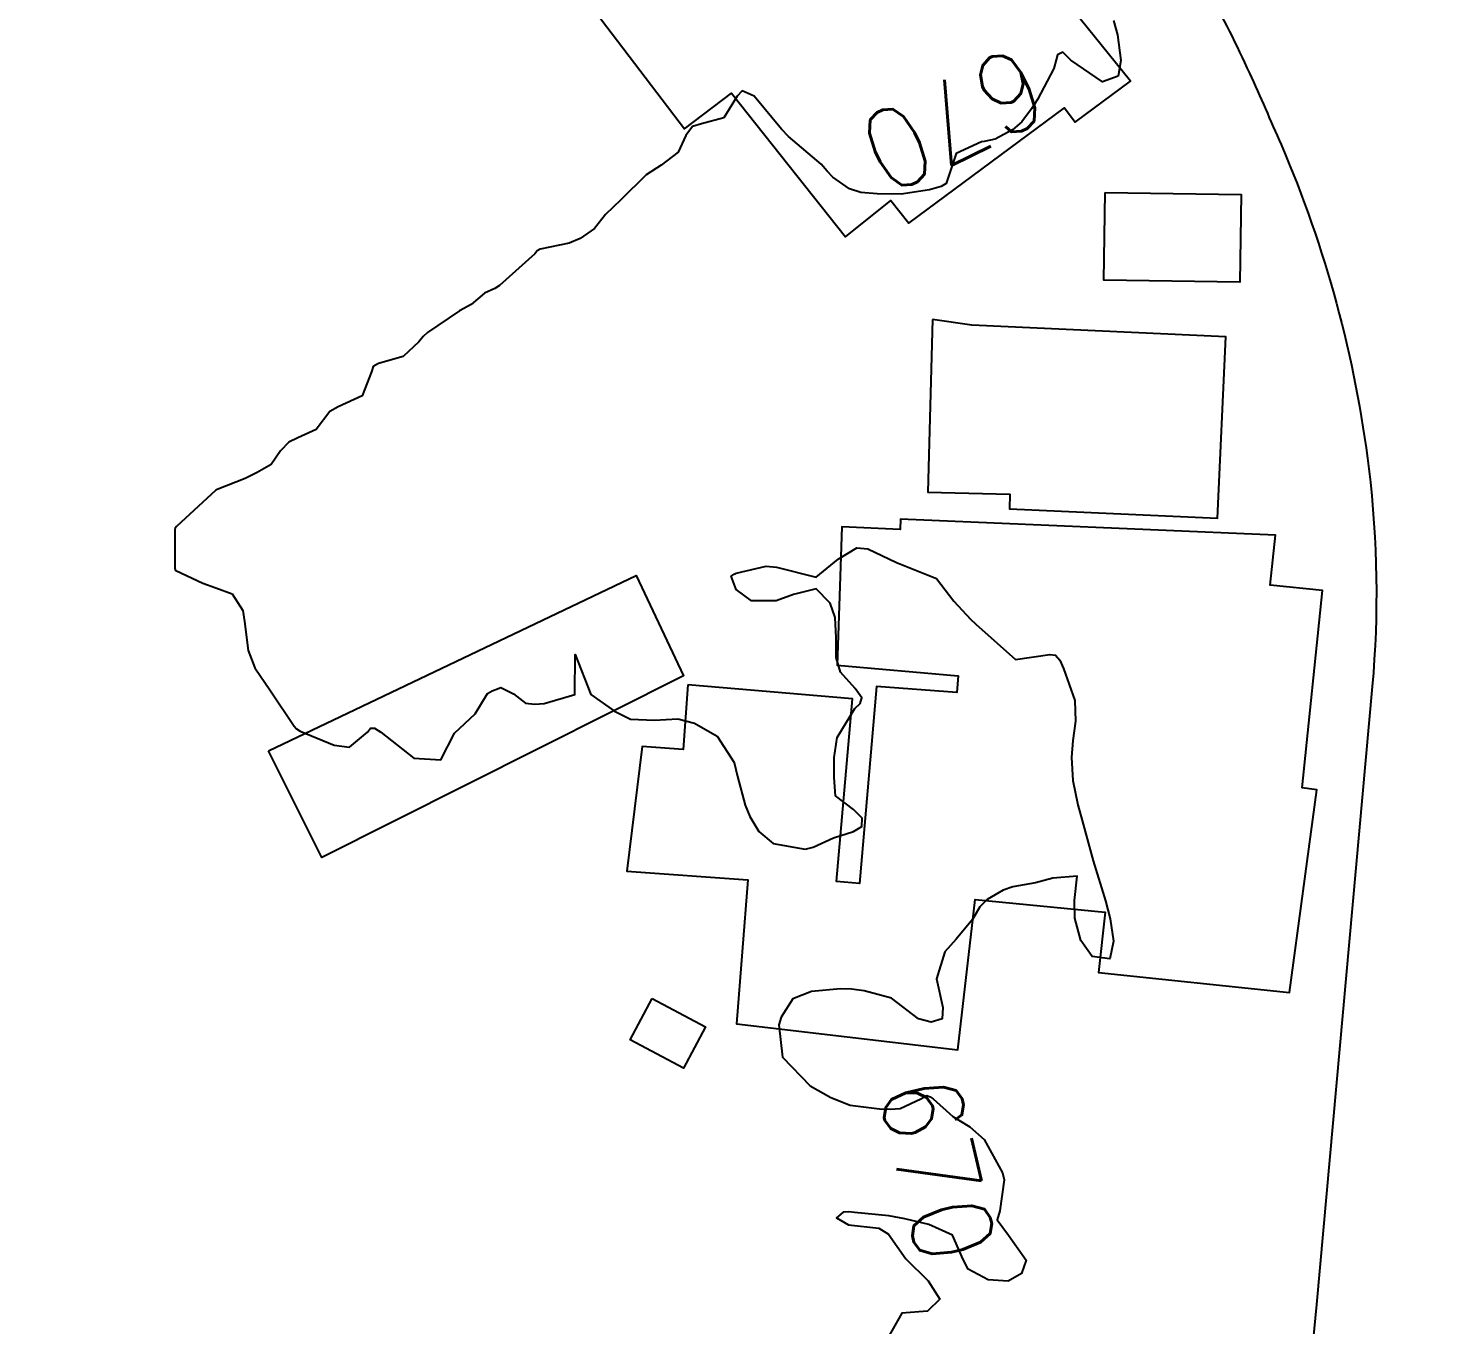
# Model space of a CAD drawing. Header units: metres. Extents: x 298520 to 308411, y 7433745 to 7450750.
# Drawn here: x 300308.1 to 300379, y 7445811.9 to 7445876.7 of the extents above; entities that cross this region are included whole.
import ezdxf
from ezdxf.enums import TextEntityAlignment as Align

# ---------------------------------------------------------------- set-up
doc = ezdxf.new("R2010")
doc.units = ezdxf.units.M
doc.header["$LTSCALE"] = 10
for name, color, linetype in [('Cotas', 45, 'Continuous'), ('Curvas de Nivel 5m', 15, 'Continuous'), ('Edificações', 30, 'Continuous'), ('Vias Primárias', 230, 'Continuous')]:
    doc.layers.add(name, color=color, linetype=linetype)
doc.styles.add('Style-STANDARD', font='STANDARD.shx')

msp = doc.modelspace()

# ---------------------------------------------------------------- linework, layer by layer
at = {"layer": 'Curvas de Nivel 5m', "elevation": 670, "flags": 128}
msp.add_lwpolyline([(300362.348, 7445877.052), (300362.55, 7445876.335), (300362.715, 7445875.051), (300362.587, 7445874.27), (300361.802, 7445873.989), (300360.224, 7445875.076), (300359.819, 7445875.473), (300359.563, 7445875.338), (300359.492, 7445875.085), (300359.374, 7445874.652), (300358.559, 7445873.099), (300358.256, 7445872.633), (300357.776, 7445871.993), (300357.303, 7445871.582), (300356.444, 7445871.123), (300355.889, 7445871.001), (300355.761, 7445870.981), (300354.49, 7445870.408), (300354.07, 7445869.147), (300353.984, 7445868.904), (300353.739, 7445868.749), (300353.165, 7445868.586), (300351.735, 7445868.368), (300350.544, 7445868.383), (300349.735, 7445868.457), (300349.164, 7445868.635), (300348.321, 7445869.221), (300348.045, 7445869.525), (300347.749, 7445869.875), (300346.12, 7445871.246), (300345.768, 7445871.616), (300344.389, 7445873.264), (300343.796, 7445873.538), (300343.548, 7445873.274), (300342.879, 7445872.18), (300341.772, 7445871.892), (300341.313, 7445871.761), (300340.99, 7445871.308), (300340.592, 7445870.474), (300339.748, 7445869.819), (300339.004, 7445869.331), (300337.73, 7445868.089), (300337.352, 7445867.728), (300336.97, 7445867.358), (300336.414, 7445866.661), (300335.705, 7445866.154), (300335.155, 7445865.922), (300333.696, 7445865.622), (300333.554, 7445865.533), (300333.439, 7445865.394), (300331.677, 7445863.799), (300331.432, 7445863.665), (300330.914, 7445863.428), (300330.248, 7445862.853), (300329.664, 7445862.543), (300328.074, 7445861.464), (300327.857, 7445861.259), (300327.646, 7445860.986), (300326.853, 7445860.26), (300325.629, 7445859.902), (300325.354, 7445859.765), (300325.272, 7445859.494), (300324.808, 7445858.301), (300323.605, 7445857.739), (300323.182, 7445857.516), (300322.503, 7445856.613), (300321.583, 7445856.194), (300321.143, 7445855.981), (300320.727, 7445855.548), (300320.252, 7445854.867), (300319.562, 7445854.456), (300318.965, 7445854.162), (300317.553, 7445853.614), (300317.53, 7445853.603), (300317.501, 7445853.581), (300315.534, 7445851.767), (300315.464, 7445851.681), (300315.445, 7445851.611), (300315.451, 7445849.664), (300315.457, 7445849.61), (300315.502, 7445849.557), (300316.839, 7445848.932), (300317.494, 7445848.702), (300318.315, 7445848.401), (300318.841, 7445847.57), (300318.926, 7445847.017), (300319.103, 7445845.565), (300319.45, 7445844.7), (300320.228, 7445843.552), (300321.415, 7445841.777), (300321.521, 7445841.645), (300321.711, 7445841.536), (300323.403, 7445840.834), (300324.171, 7445840.733), (300325.065, 7445841.493), (300325.226, 7445841.681), (300325.415, 7445841.681), (300325.745, 7445841.487), (300327.394, 7445840.18), (300328.734, 7445840.109), (300329.413, 7445841.44), (300330.451, 7445842.402), (300331.063, 7445843.424), (300331.309, 7445843.547), (300331.436, 7445843.594), (300331.731, 7445843.711), (300332.363, 7445843.406), (300332.972, 7445842.94), (300333.428, 7445842.891), (300333.903, 7445842.91), (300335.433, 7445843.37), (300335.453, 7445845.37), (300336.235, 7445843.362), (300337.425, 7445842.528), (300338.224, 7445842.141), (300339.421, 7445842.084), (300340.574, 7445842.156), (300341.419, 7445841.931), (300342.549, 7445841.289), (300343.393, 7445839.97), (300343.562, 7445839.277), (300343.942, 7445837.845), (300344.177, 7445837.268), (300344.623, 7445836.528), (300345.35, 7445835.916), (300346.939, 7445835.634), (300347.341, 7445835.737), (300348.354, 7445836.209), (300349.353, 7445836.518), (300349.774, 7445836.779), (300349.799, 7445837.196), (300349.367, 7445837.616), (300348.469, 7445838.309), (300348.387, 7445839.215), (300348.401, 7445840.212), (300348.54, 7445841.213), (300349.428, 7445842.66), (300349.701, 7445842.926), (300349.784, 7445843.196), (300349.438, 7445843.663), (300348.718, 7445844.484), (300348.493, 7445845.214), (300348.489, 7445846.193), (300348.442, 7445847.216), (300348.195, 7445847.925), (300347.497, 7445848.644), (300346.369, 7445848.366), (300345.491, 7445848.051), (300344.266, 7445848.044), (300343.496, 7445848.613), (300343.255, 7445849.282), (300343.397, 7445849.388), (300343.505, 7445849.425), (300344.989, 7445849.777), (300345.51, 7445849.731), (300347.503, 7445849.23), (300348.601, 7445850.129), (300349.525, 7445850.696), (300350.077, 7445850.642), (300351.515, 7445849.963), (300353.503, 7445849.16), (300354.381, 7445848.036), (300355.212, 7445847.134), (300355.479, 7445846.877), (300357.453, 7445845.11), (300359.18, 7445845.362), (300359.457, 7445845.341), (300359.67, 7445845.078), (300359.862, 7445844.663), (300360.423, 7445843.07), (300360.457, 7445842.035), (300360.33, 7445841.071), (300360.253, 7445840.219), (300360.315, 7445839.071), (300360.577, 7445837.862), (300360.787, 7445837.066), (300361.333, 7445835.06), (300361.959, 7445833.054), (300362.19, 7445832.165), (300362.347, 7445831.049), (300362.167, 7445830.164), (300361.281, 7445830.267), (300360.723, 7445831.069), (300360.415, 7445832.185), (300360.409, 7445833.074), (300360.539, 7445834.286), (300359.324, 7445834.19), (300358.464, 7445833.956), (300357.319, 7445833.75), (300356.846, 7445833.587), (300356.047, 7445833.123), (300355.677, 7445832.759), (300355.303, 7445832.13), (300354.489, 7445831.142), (300353.926, 7445830.508), (300353.506, 7445829.156), (300353.824, 7445827.726), (300353.794, 7445827.152), (300353.241, 7445826.986), (300352.603, 7445827.166), (300351.253, 7445828.188), (300349.891, 7445828.56), (300349.257, 7445828.634), (300348.711, 7445828.662), (300347.256, 7445828.533), (300346.334, 7445828.157), (300345.753, 7445827.245), (300345.632, 7445826.854), (300345.821, 7445825.244), (300347.202, 7445823.816), (300348.235, 7445823.22), (300349.189, 7445822.841), (300350.661, 7445822.661), (300351.188, 7445822.65), (300351.688, 7445822.675), (300352.72, 7445823.165), (300353.031, 7445823.326), (300353.195, 7445823.268), (300353.349, 7445823.158), (300354.321, 7445822.28), (300355.179, 7445821.755), (300355.89, 7445821.123), (300356.801, 7445819.461), (300356.887, 7445819.113), (300356.67, 7445817.572), (300356.545, 7445817.116), (300357.115, 7445816.348), (300357.991, 7445815.101), (300357.758, 7445814.438), (300357.087, 7445814.044), (300356.088, 7445814.12), (300355.096, 7445814.656), (300354.843, 7445815.134), (300354.316, 7445816.343), (300353.12, 7445816.882), (300351.921, 7445817.172), (300351.124, 7445817.321), (300349.408, 7445817.488), (300349.126, 7445817.509), (300348.837, 7445817.501), (300348.511, 7445817.216), (300349.119, 7445816.86), (300350.632, 7445816.701), (300351.115, 7445816.401), (300351.972, 7445815.171), (300353.086, 7445814.06), (300353.674, 7445813.151), (300353.067, 7445812.558), (300351.78, 7445812.458), (300351.053, 7445811.18)], dxfattribs=at)
at = {"layer": 'Edificações'}
for points in [[(300338.46, 7445887.438), (300332.562, 7445882.609), (300340.922, 7445871.64), (300343.258, 7445873.421), (300348.966, 7445866.247), (300351.23, 7445868.048), (300352.124, 7445866.925), (300359.904, 7445872.685), (300360.437, 7445871.966), (300363.211, 7445874.02), (300355.785, 7445883.209), (300355.245, 7445882.772), (300346.391, 7445893.773), (300341.806, 7445890.082), (300340.879, 7445891.234), (300337.96, 7445888.884), (300338.869, 7445887.773)], [(300361.936, 7445868.452), (300368.727, 7445868.352), (300368.662, 7445863.974), (300361.871, 7445864.075)], [(300353.317, 7445862.107), (300353.078, 7445853.487), (300357.182, 7445853.38), (300357.163, 7445852.645), (300367.556, 7445852.175), (300367.966, 7445861.248), (300355.283, 7445861.822)], [(300341.081, 7445843.852), (300340.842, 7445840.617), (300338.8, 7445840.767), (300338.037, 7445834.531), (300344.084, 7445834.111), (300343.52, 7445826.903), (300354.568, 7445825.614), (300355.443, 7445833.115), (300361.931, 7445832.494), (300361.598, 7445829.475), (300371.154, 7445828.476), (300372.511, 7445838.609), (300371.778, 7445838.707), (300372.8, 7445848.557), (300370.189, 7445848.828), (300370.449, 7445851.329), (300351.71, 7445852.135), (300351.688, 7445851.614), (300348.776, 7445851.739), (300348.549, 7445844.837), (300354.598, 7445844.296), (300354.523, 7445843.463), (300350.518, 7445843.763), (300349.667, 7445833.931), (300348.514, 7445834.03), (300349.303, 7445843.145)], [(300320.121, 7445840.555), (300338.501, 7445849.322), (300340.873, 7445844.293), (300322.788, 7445835.226)], [(300339.303, 7445828.17), (300341.958, 7445826.753), (300340.862, 7445824.701), (300338.208, 7445826.118)]]:
    msp.add_lwpolyline(points, close=True, dxfattribs=at)
at = {"layer": 'Vias Primárias'}
for points in [[(300472.757, 7446298.552), (300468.745, 7446248.886), (300466.617, 7446226.403), (300463.149, 7446178.291), (300461.077, 7446151.695, -0.021987), (300457.467, 7446123.011, -0.017219), (300453.546, 7446094.038, 0.012508), (300448.29, 7446057.769, -0.015715), (300445.304, 7446038.055, 0.016366), (300439.931, 7446002.265, 0.004412), (300438.101, 7445985.299), (300434.358, 7445947.481), (300430.816, 7445906.377, 0.000058), (300424.418, 7445849.956, -0.005156), (300422.143, 7445831.561, 0.018726), (300420.7, 7445816.57, 0.015018), (300420.39, 7445805.708), (300420.414, 7445790.126, 0.021134), (300421.183, 7445772.737, -0.028017), (300421.669, 7445756.756), (300421.495, 7445749.95)], [(300295.654, 7446004.527), (300302.027, 7445992.017), (300307.503, 7445979.913), (300323.981, 7445949.079), (300343.292, 7445917.297), (300356.828, 7445895.677), (300364.651, 7445882.47, -0.041764), (300369.145, 7445874.423, -0.004632), (300370.728, 7445870.847, -0.07158), (300375.114, 7445854.648, -0.052958), (300375.284, 7445843.77), (300372.492, 7445812.878), (300367.901, 7445765.659)]]:
    msp.add_lwpolyline(points, format="xyb", dxfattribs=at)

# ---------------------------------------------------------------- texts
at = {"layer": 'Cotas', "style": 'Style-STANDARD'}
for rotation, p in [(205.88726, (300354.362, 7445872.087, 670)), (283.40743, (300353.563, 7445819.661, 670))]:
    msp.add_text('670', height=4, rotation=rotation, dxfattribs=at).set_placement(p, align=Align.MIDDLE_CENTER)

doc.saveas('drawing.dxf')
